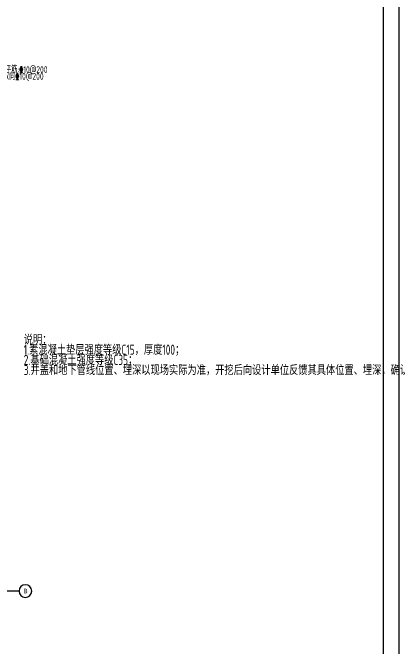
# Model space of a CAD drawing. Extents: x -40040 to 35635, y -182662 to -38118.
# Drawn here: x -2783 to 1504, y -100862 to -93816 of the extents above; entities that cross this region are included whole.
import ezdxf
from ezdxf.enums import TextEntityAlignment as Align

# ---------------------------------------------------------------- set-up
doc = ezdxf.new("R2010")
doc.units = 0
doc.header["$LTSCALE"] = 1000
doc.header["$MEASUREMENT"] = 0
doc.linetypes.add('CENTER', pattern=[2, 1.25, -0.25, 0.25, -0.25])
for name, color, linetype in [('A', 163, 'CENTER'), ('A-ANNO-DIMS', 6, 'Continuous'), ('A-ANNO-NOTE', 4, 'Continuous'), ('JC', 7, 'Continuous'), ('S-GRID-IDEN', 4, 'Continuous'), ('核对', 2, 'Continuous')]:
    doc.layers.add(name, color=color, linetype=linetype)
doc.layers.add('A-ANNO-NPLT', color=250, linetype='Continuous', plot=False)
doc.styles.add('EN1', font='ARIALN.TTF')
doc.styles.get("Standard").update_dxf_attribs({"font": 'tssdengs.shx', "width": 0.7, "bigfont": 'tssdchn.shx'})

# ---------------------------------------------------------------- blocks, each defined once
blk = doc.blocks.new('JC20260725')
at = {"layer": 'JC', "color": 3, "width": 0.7}
for s, p in [('周边竖向/水平筋:%%13210@200', (-3251.4, -119484.3)), ('顶面水平筋:双向%%13210@200', (-3251.4, -119559.3))]:
    blk.add_text(s, height=75, dxfattribs=at).set_placement(p)
blk = doc.blocks.new('alsidufhasdf')
at = {"layer": 'A-ANNO-NOTE', "const_width": 12.5, "flags": 128}
blk.add_lwpolyline([(-69970.8, -65800.3), (-69970.8, -51475.3), (-80015.8, -51475.3), (-80015.8, -65800.3)], close=True, dxfattribs=at)
at = {"layer": 'A-ANNO-NPLT'}
blk.add_lwpolyline([(-69795.8, -66000.3), (-69795.8, -51300.3), (-80190.8, -51300.3), (-80190.8, -66000.3)], close=True, dxfattribs=at)
blk = doc.blocks.new('TAG-COL')
blk.add_circle((0, 0), 4)
at = {"style": 'EN1'}
blk.add_attdef('NO', text='', height=2.19, dxfattribs=at).set_placement((0.01, 0.01), align=Align.MIDDLE_CENTER)
blk = doc.blocks.new('00')
at = {"layer": 'A', "ltscale": 0.3}
blk.add_line((31740.3, -125226.7), (28194.8, -125226.7), dxfattribs=at)
at = {"layer": 'S-GRID-IDEN'}
ref = blk.add_blockref('TAG-COL', (31810.3, -125226.8), dxfattribs=dict(at, xscale=-17.5, yscale=17.5, zscale=17.5, rotation=179.9287525087452))
ref.add_attrib('NO', 'B', dxfattribs={"layer": '0', "height": 50, "rotation": 359.92875, "style": 'EN1'}).set_placement((31810.3, -125227), align=Align.MIDDLE_CENTER)

msp = doc.modelspace()

# ---------------------------------------------------------------- block references
at = {"layer": 'A-ANNO-DIMS', "xscale": 1.010204081632657, "yscale": 1.010204081632657, "zscale": 1.010204081632657}
msp.add_blockref('alsidufhasdf', (72012, -36296.7), dxfattribs=at)
at = {"layer": 'JC', "color": 2}
msp.add_blockref('JC20260725', (0, 25000), dxfattribs=at)
at = {"layer": '核对', "color": 2}
msp.add_blockref('00', (-34451.6, 25000), dxfattribs=at)

# ---------------------------------------------------------------- texts
at = {"layer": 'JC', "color": 7, "width": 0.7}
for s, p in [('说明：', (-2660.2, -97495.6)), ('1.素混凝土垫层强度等级C15，厚度100；', (-2660.2, -97608.1)), ('2.基础混凝土强度等级C35；', (-2660.2, -97720.6)), ('3.井盖和地下管线位置、埋深以现场实际为准，开挖后向设计单位反馈其具体位置、埋深，确认无问题后再施工。', (-2660.2, -97833.1))]:
    msp.add_text(s, height=112.5, dxfattribs=at).set_placement(p)

doc.saveas('drawing.dxf')
